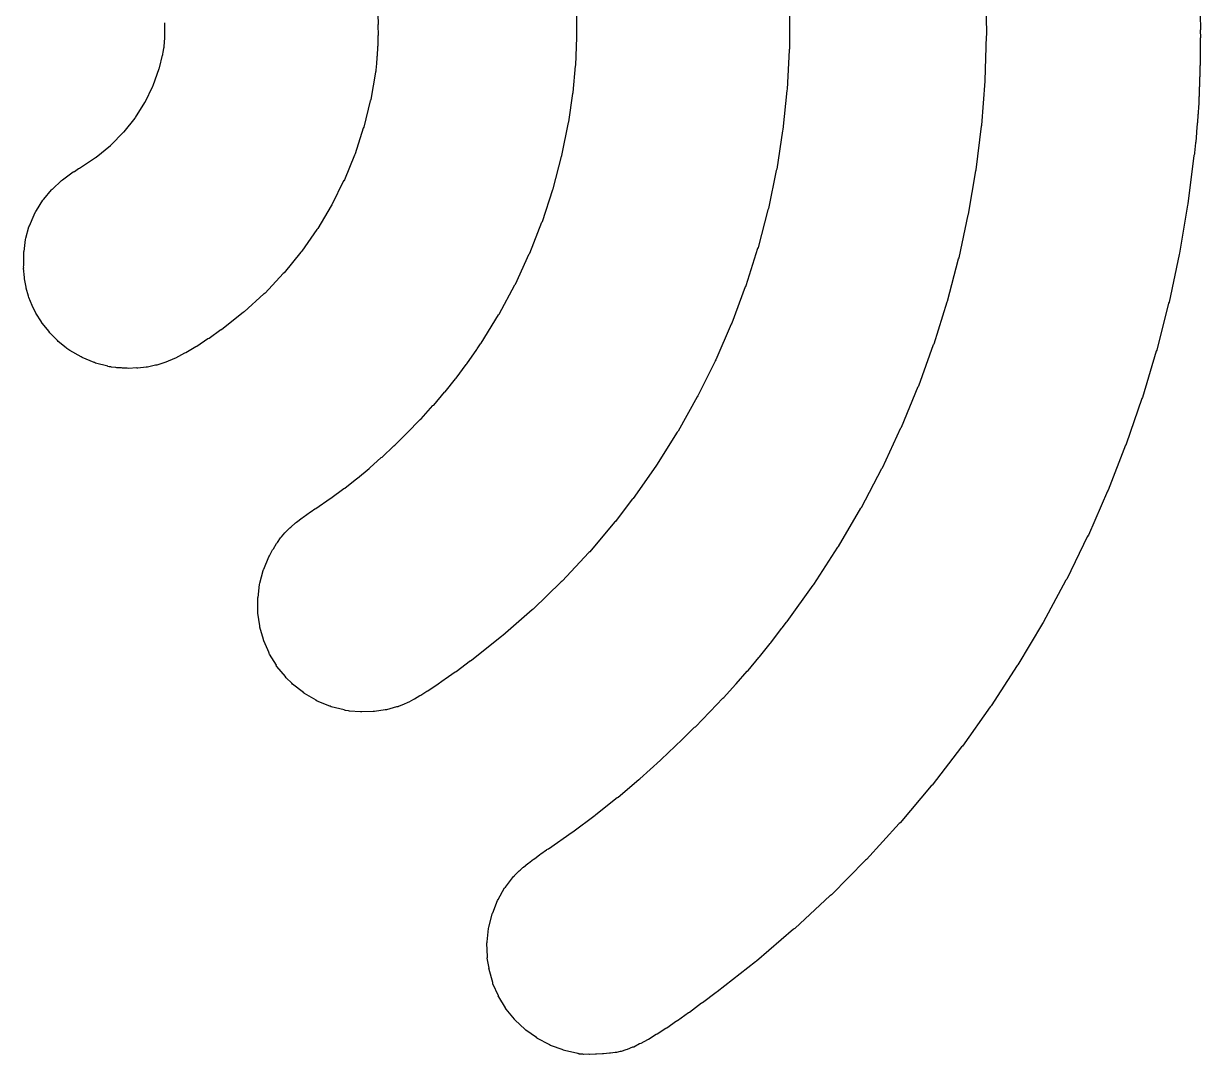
# Model space of a CAD drawing. Extents: x 89 to 133.4, y -135.3 to -104.8.
# Drawn here: x 100.097 to 102.004, y -131.573 to -129.901 of the extents above; entities that cross this region are included whole.
import ezdxf

# ---------------------------------------------------------------- set-up
doc = ezdxf.new("R2010")
doc.units = 0
doc.layers.add('BLACK', color=7, linetype='CONTINUOUS')

msp = doc.modelspace()

# ---------------------------------------------------------------- linework, layer by layer
at = {"layer": 'BLACK', "linetype": 'CONTINUOUS'}
for p, q in [((101.658238, -129.919937), (101.657187, -129.847706)), ((100.671475, -129.886491), (100.671828, -129.902356)), ((100.993993, -129.922445), (100.99363, -129.877047)), ((101.338409, -129.87808), (101.33847, -129.942162)), ((102.004235, -129.887147), (102.004454, -129.910701)), ((100.325995, -129.90937), (100.326267, -129.90807)), ((100.326187, -129.918698), (100.325995, -129.90937)), ((100.326267, -129.90807), (100.326003, -129.899996)), ((100.671828, -129.902356), (100.671492, -129.904064)), ((100.671492, -129.904064), (100.67158, -129.920189)), ((102.004454, -129.910701), (102.004146, -129.912206)), ((102.004146, -129.912206), (102.004345, -129.923886)), ((100.325517, -129.934024), (100.325648, -129.928272)), ((100.325648, -129.928272), (100.325941, -129.927175)), ((100.325894, -129.919968), (100.326187, -129.918698)), ((100.325941, -129.927175), (100.325894, -129.919968)), ((100.671217, -129.921884), (100.671046, -129.937533)), ((100.67158, -129.920189), (100.671217, -129.921884)), ((100.991939, -129.968592), (100.993646, -129.923848)), ((100.993646, -129.923848), (100.993993, -129.922445)), ((101.655711, -129.993275), (101.657895, -129.921391)), ((101.657895, -129.921391), (101.658238, -129.919937)), ((102.004345, -129.923886), (102.003999, -129.925547)), ((102.003999, -129.925547), (102.004097, -129.947591)), ((100.322713, -129.951781), (100.323582, -129.94649)), ((100.323582, -129.94649), (100.323967, -129.945588)), ((100.323967, -129.945588), (100.324548, -129.940784)), ((100.324548, -129.940784), (100.324877, -129.939921)), ((100.324877, -129.939921), (100.325214, -129.934966)), ((100.325214, -129.934966), (100.325517, -129.934024)), ((100.670655, -129.939221), (100.670237, -129.95366)), ((100.671046, -129.937533), (100.670655, -129.939221)), ((101.338005, -129.944148), (101.334826, -130.00785)), ((101.33808, -129.944074), (101.338005, -129.944148)), ((101.33847, -129.942162), (101.33808, -129.944074)), ((102.004097, -129.947591), (102.003751, -129.949235)), ((102.003751, -129.949235), (102.003804, -129.968425)), ((100.317273, -129.973131), (100.322288, -129.952657)), ((100.322288, -129.952657), (100.322713, -129.951781)), ((100.668698, -129.969498), (100.667966, -129.978364)), ((100.66916, -129.967846), (100.668698, -129.969498)), ((100.669811, -129.955345), (100.66916, -129.967846)), ((100.670237, -129.95366), (100.669811, -129.955345)), ((100.99153, -129.969955), (100.991939, -129.968592)), ((102.003804, -129.968425), (102.003456, -129.970049)), ((100.307107, -130.001845), (100.31671, -129.974069)), ((100.31671, -129.974069), (100.317273, -129.973131)), ((100.667275, -129.980296), (100.659827, -130.024405)), ((100.667371, -129.980221), (100.667275, -129.980296)), ((100.667966, -129.978364), (100.667371, -129.980221)), ((100.987745, -130.013091), (100.99153, -129.969955)), ((102.003086, -129.988508), (102.00298, -130.003524)), ((102.00344, -129.986899), (102.003086, -129.988508)), ((102.003456, -129.970049), (102.00344, -129.986899)), ((100.29419, -130.028684), (100.30648, -130.00267)), ((100.30648, -130.00267), (100.307107, -130.001845)), ((101.334826, -130.00785), (101.33434, -130.009739)), ((101.649911, -130.066157), (101.655303, -129.994712)), ((101.655303, -129.994712), (101.655711, -129.993275)), ((102.002615, -130.005122), (102.002395, -130.01881)), ((102.00298, -130.003524), (102.002615, -130.005122)), ((100.658999, -130.026306), (100.648571, -130.069227)), ((100.659119, -130.026223), (100.658999, -130.026306)), ((100.659827, -130.024405), (100.659119, -130.026223)), ((100.980782, -130.060459), (100.987272, -130.014411)), ((100.987272, -130.014411), (100.987745, -130.013091)), ((101.334261, -130.009809), (101.327879, -130.073016)), ((101.33434, -130.009739), (101.334261, -130.009809)), ((102.002014, -130.0204), (102.001662, -130.033263)), ((102.002395, -130.01881), (102.002014, -130.0204)), ((100.278493, -130.053705), (100.293487, -130.029423)), ((100.293487, -130.029423), (100.29419, -130.028684)), ((102.00126, -130.03485), (102.000751, -130.047385)), ((102.001662, -130.033263), (102.00126, -130.03485)), ((100.260004, -130.076923), (100.277716, -130.054357)), ((100.277716, -130.054357), (100.278493, -130.053705)), ((100.969635, -130.115325), (100.980241, -130.061745)), ((100.980241, -130.061745), (100.980782, -130.060459)), ((101.999191, -130.063261), (101.998295, -130.076647)), ((101.999637, -130.061679), (101.999191, -130.063261)), ((102.000327, -130.048969), (101.999637, -130.061679)), ((102.000751, -130.047385), (102.000327, -130.048969)), ((100.238695, -130.09836), (100.259147, -130.077494)), ((100.259147, -130.077494), (100.260004, -130.076923)), ((100.647608, -130.071065), (100.63427, -130.112674)), ((100.647735, -130.07099), (100.647608, -130.071065)), ((100.648571, -130.069227), (100.647735, -130.07099)), ((101.327215, -130.074943), (101.317666, -130.137542)), ((101.327297, -130.074877), (101.327215, -130.074943)), ((101.327879, -130.073016), (101.327297, -130.074877)), ((101.640866, -130.138482), (101.649439, -130.067574)), ((101.649439, -130.067574), (101.649911, -130.066157)), ((101.99783, -130.078228), (101.9967, -130.092791)), ((101.998295, -130.076647), (101.99783, -130.078228)), ((100.214544, -130.118027), (100.237759, -130.098851)), ((100.237759, -130.098851), (100.238695, -130.09836)), ((101.996218, -130.094373), (101.994825, -130.110621)), ((101.9967, -130.092791), (101.996218, -130.094373)), ((100.1876, -130.135883), (100.213528, -130.118439)), ((100.213528, -130.118439), (100.214544, -130.118027)), ((100.633176, -130.114438), (100.616994, -130.154633)), ((100.633309, -130.114371), (100.633176, -130.114438)), ((100.63427, -130.112674), (100.633309, -130.114371)), ((100.955345, -130.169249), (100.969025, -130.116567)), ((100.969025, -130.116567), (100.969635, -130.115325)), ((101.993955, -130.114929), (101.984178, -130.193736)), ((101.993982, -130.114908), (101.993955, -130.114929)), ((101.994564, -130.113046), (101.993982, -130.114908)), ((101.994596, -130.111354), (101.994564, -130.113046)), ((101.994825, -130.110621), (101.994596, -130.111354)), ((100.177607, -130.141727), (100.17938, -130.140914)), ((100.17938, -130.140914), (100.179397, -130.140916)), ((100.179397, -130.140916), (100.186165, -130.136419)), ((100.186165, -130.136419), (100.1876, -130.135883)), ((101.316905, -130.139433), (101.304227, -130.201319)), ((101.316991, -130.139372), (101.316905, -130.139433)), ((101.317666, -130.137542), (101.316991, -130.139372)), ((101.6286, -130.21017), (101.640329, -130.13988)), ((101.640329, -130.13988), (101.640866, -130.138482)), ((100.143971, -130.169482), (100.158503, -130.155588)), ((100.158503, -130.155588), (100.160166, -130.154569)), ((100.160166, -130.154569), (100.160398, -130.154577)), ((100.160398, -130.154577), (100.177607, -130.141727)), ((100.615774, -130.156314), (100.596812, -130.194991)), ((100.615913, -130.156257), (100.615774, -130.156314)), ((100.616994, -130.154633), (100.615913, -130.156257)), ((100.129966, -130.18603), (100.1422, -130.170738)), ((100.1422, -130.170738), (100.143713, -130.169507)), ((100.143713, -130.169507), (100.143971, -130.169482)), ((100.937966, -130.222085), (100.954664, -130.170451)), ((100.954664, -130.170451), (100.955345, -130.169249)), ((100.118121, -130.204473), (100.12838, -130.187506)), ((100.12838, -130.187506), (100.129719, -130.186087)), ((100.129719, -130.186087), (100.129966, -130.18603)), ((100.595472, -130.196578), (100.573795, -130.233633)), ((100.595616, -130.196531), (100.595472, -130.196578)), ((100.596812, -130.194991), (100.595616, -130.196531)), ((101.983488, -130.195637), (101.970526, -130.273662)), ((101.983556, -130.195585), (101.983488, -130.195637)), ((101.984178, -130.193736), (101.983556, -130.195585)), ((100.106782, -130.229049), (100.114027, -130.211307)), ((100.114027, -130.211307), (100.114997, -130.20989)), ((100.114997, -130.20989), (100.116786, -130.206023)), ((100.116786, -130.206023), (100.118013, -130.204507)), ((100.118013, -130.204507), (100.118121, -130.204473)), ((101.303371, -130.20317), (101.2876, -130.264232)), ((101.30346, -130.203113), (101.303371, -130.20317)), ((101.304227, -130.201319), (101.30346, -130.203113)), ((101.613145, -130.281107), (101.628003, -130.211537)), ((101.628003, -130.211537), (101.6286, -130.21017)), ((100.100999, -130.249175), (100.105677, -130.230925)), ((100.105677, -130.230925), (100.106551, -130.229181)), ((100.106551, -130.229181), (100.106782, -130.229049)), ((100.57234, -130.235118), (100.548012, -130.270447)), ((100.572488, -130.235081), (100.57234, -130.235118)), ((100.573795, -130.233633), (100.572488, -130.235081)), ((100.917556, -130.273674), (100.937216, -130.223244)), ((100.937216, -130.223244), (100.937966, -130.222085)), ((100.097915, -130.270526), (100.100163, -130.25118)), ((100.100163, -130.25118), (100.100793, -130.249334)), ((100.100793, -130.249334), (100.100999, -130.249175)), ((100.09735, -130.27259), (100.097756, -130.270682)), ((100.097404, -130.293541), (100.09735, -130.27259)), ((100.097756, -130.270682), (100.097915, -130.270526)), ((100.546451, -130.271821), (100.519534, -130.305319)), ((100.546602, -130.271795), (100.546451, -130.271821)), ((100.548012, -130.270447), (100.546602, -130.271795)), ((100.894172, -130.323863), (100.916739, -130.274786)), ((100.916739, -130.274786), (100.917556, -130.273674)), ((101.286652, -130.266036), (101.267823, -130.326169)), ((101.286743, -130.265984), (101.286652, -130.266036)), ((101.2876, -130.264232), (101.286743, -130.265984)), ((101.970526, -130.273662), (101.969828, -130.275484)), ((100.097061, -130.295514), (100.097363, -130.293587)), ((100.097363, -130.293587), (100.097404, -130.293541)), ((101.594524, -130.351209), (101.612486, -130.282448)), ((101.612486, -130.282448), (101.613145, -130.281107)), ((101.969758, -130.275533), (101.953661, -130.352643)), ((101.969828, -130.275484), (101.969758, -130.275533)), ((100.097269, -130.297076), (100.097061, -130.295514)), ((100.097166, -130.297959), (100.097269, -130.297076)), ((100.098688, -130.31306), (100.097166, -130.297959)), ((100.098612, -130.313169), (100.098688, -130.31306)), ((100.517877, -130.306574), (100.48843, -130.338136)), ((100.518028, -130.306559), (100.517877, -130.306574)), ((100.519534, -130.305319), (100.518028, -130.306559)), ((100.098564, -130.315119), (100.098612, -130.313169)), ((100.101174, -130.328374), (100.098564, -130.315119)), ((100.101095, -130.328519), (100.101174, -130.328374)), ((100.101258, -130.330462), (100.101095, -130.328519)), ((100.105193, -130.343031), (100.101258, -130.330462)), ((100.867871, -130.372491), (100.893293, -130.32492)), ((100.893293, -130.32492), (100.894172, -130.323863)), ((101.266785, -130.327923), (101.244934, -130.387018)), ((101.266878, -130.327876), (101.266785, -130.327923)), ((101.267823, -130.326169), (101.266878, -130.327876)), ((100.10514, -130.343155), (100.105193, -130.343031)), ((100.105494, -130.345074), (100.10514, -130.343155)), ((100.111039, -130.358176), (100.105494, -130.345074)), ((100.486685, -130.339266), (100.454774, -130.368785)), ((100.486837, -130.339262), (100.486685, -130.339266)), ((100.48843, -130.338136), (100.486837, -130.339262)), ((101.593805, -130.352519), (101.594524, -130.351209)), ((100.111004, -130.358283), (100.111039, -130.358176)), ((100.111522, -130.360163), (100.111004, -130.358283)), ((100.116217, -130.36888), (100.111522, -130.360163)), ((100.116193, -130.36899), (100.116217, -130.36888)), ((100.116898, -130.370809), (100.116193, -130.36899)), ((100.452951, -130.369783), (100.418636, -130.397154)), ((100.453103, -130.369791), (100.452951, -130.369783)), ((100.454774, -130.368785), (100.453103, -130.369791)), ((101.572764, -130.420381), (101.593805, -130.352519)), ((101.952816, -130.354481), (101.933632, -130.430597)), ((101.952889, -130.354435), (101.952816, -130.354481)), ((101.953661, -130.352643), (101.952889, -130.354435)), ((100.126323, -130.385034), (100.116898, -130.370809)), ((100.126304, -130.385203), (100.126323, -130.385034)), ((100.127192, -130.38694), (100.126304, -130.385203)), ((100.138469, -130.400684), (100.127192, -130.38694)), ((100.838738, -130.419363), (100.866933, -130.37349)), ((100.866933, -130.37349), (100.867871, -130.372491)), ((101.243808, -130.388716), (101.21897, -130.446664)), ((101.243903, -130.388674), (101.243808, -130.388716)), ((101.244934, -130.387018), (101.243903, -130.388674)), ((100.138467, -130.400849), (100.138469, -130.400684)), ((100.139523, -130.402489), (100.138467, -130.400849)), ((100.151955, -130.414891), (100.139523, -130.402489)), ((100.416821, -130.398026), (100.3977, -130.411766)), ((100.416896, -130.398035), (100.416821, -130.398026)), ((100.418636, -130.397154), (100.416896, -130.398035)), ((100.151974, -130.415089), (100.151955, -130.414891)), ((100.153208, -130.4166), (100.151974, -130.415089)), ((100.165958, -130.426709), (100.153208, -130.4166)), ((100.16598, -130.426829), (100.165958, -130.426709)), ((100.167337, -130.42823), (100.16598, -130.426829)), ((100.376084, -130.425257), (100.360022, -130.435075)), ((100.376105, -130.425262), (100.376084, -130.425257)), ((100.377918, -130.424544), (100.376105, -130.425262)), ((100.395898, -130.412545), (100.377918, -130.424544)), ((100.395913, -130.412548), (100.395898, -130.412545)), ((100.3977, -130.411766), (100.395913, -130.412548)), ((100.832417, -130.428722), (100.837645, -130.420448)), ((100.837645, -130.420448), (100.838738, -130.419363)), ((101.547896, -130.48852), (101.571988, -130.421656)), ((101.571988, -130.421656), (101.572764, -130.420381)), ((100.170677, -130.430284), (100.167337, -130.42823)), ((100.171971, -130.431412), (100.170677, -130.430284)), ((100.190266, -130.441522), (100.171971, -130.431412)), ((100.190362, -130.441753), (100.190266, -130.441522)), ((100.191983, -130.442838), (100.190362, -130.441753)), ((100.211718, -130.450673), (100.191983, -130.442838)), ((100.341553, -130.444051), (100.327936, -130.450112)), ((100.341639, -130.444079), (100.341553, -130.444051)), ((100.343515, -130.443546), (100.341639, -130.444079)), ((100.358129, -130.435702), (100.343515, -130.443546)), ((100.35818, -130.435716), (100.358129, -130.435702)), ((100.360022, -130.435075), (100.35818, -130.435716)), ((100.815395, -130.453152), (100.831456, -130.429642)), ((100.831456, -130.429642), (100.832417, -130.428722)), ((101.932713, -130.432397), (101.910484, -130.507441)), ((101.932786, -130.432354), (101.932713, -130.432397)), ((101.933632, -130.430597), (101.932786, -130.432354)), ((100.211844, -130.450893), (100.211718, -130.450673)), ((100.21359, -130.451761), (100.211844, -130.450893)), ((100.233701, -130.456882), (100.21359, -130.451761)), ((100.233809, -130.457032), (100.233701, -130.456882)), ((100.235635, -130.457718), (100.233809, -130.457032)), ((100.238466, -130.457991), (100.235635, -130.457718)), ((100.239671, -130.458374), (100.238466, -130.457991)), ((100.24648, -130.45887), (100.239671, -130.458374)), ((100.248043, -130.459297), (100.24648, -130.45887)), ((100.255968, -130.459582), (100.248043, -130.459297)), ((100.257595, -130.45996), (100.255968, -130.459582)), ((100.26525, -130.45994), (100.257595, -130.45996)), ((100.267068, -130.460252), (100.26525, -130.45994)), ((100.280418, -130.459597), (100.267068, -130.460252)), ((100.280496, -130.45966), (100.280418, -130.459597)), ((100.282439, -130.459829), (100.280496, -130.45966)), ((100.29574, -130.458058), (100.282439, -130.459829)), ((100.295854, -130.458132), (100.29574, -130.458058)), ((100.297805, -130.458111), (100.295854, -130.458132)), ((100.310776, -130.455071), (100.297805, -130.458111)), ((100.310901, -130.455136), (100.310776, -130.455071)), ((100.312839, -130.454921), (100.310901, -130.455136)), ((100.325913, -130.450456), (100.312839, -130.454921)), ((100.326025, -130.450502), (100.325913, -130.450456)), ((100.327936, -130.450112), (100.326025, -130.450502)), ((100.798256, -130.476084), (100.814288, -130.454145)), ((100.814288, -130.454145), (100.815395, -130.453152)), ((101.217759, -130.448304), (101.189972, -130.504995)), ((101.217857, -130.448266), (101.217759, -130.448304)), ((101.21897, -130.446664), (101.217857, -130.448266)), ((100.780581, -130.498069), (100.79714, -130.477016)), ((100.79714, -130.477016), (100.798256, -130.476084)), ((100.761782, -130.51981), (100.779435, -130.498958)), ((100.779435, -130.498958), (100.780581, -130.498069)), ((101.519945, -130.555537), (101.547062, -130.48976)), ((101.547062, -130.48976), (101.547896, -130.48852)), ((100.741277, -130.542006), (100.760588, -130.520675)), ((100.760588, -130.520675), (100.761782, -130.51981)), ((101.188679, -130.506572), (101.157977, -130.561899)), ((101.188779, -130.506539), (101.188679, -130.506572)), ((101.189972, -130.504995), (101.188779, -130.506539)), ((101.909493, -130.509203), (101.884264, -130.583097)), ((101.909568, -130.509163), (101.909493, -130.509203)), ((101.910484, -130.507441), (101.909568, -130.509163)), ((100.718477, -130.565356), (100.740022, -130.542865)), ((100.740022, -130.542865), (100.741277, -130.542006)), ((101.488935, -130.62134), (101.519055, -130.556739)), ((101.519055, -130.556739), (101.519945, -130.555537)), ((100.698653, -130.58484), (100.717153, -130.566223)), ((100.717153, -130.566223), (100.718477, -130.565356)), ((101.156605, -130.563408), (101.123024, -130.617262)), ((101.156707, -130.56338), (101.156605, -130.563408)), ((101.157977, -130.561899), (101.156707, -130.56338)), ((100.678132, -130.604124), (100.697349, -130.585652)), ((100.697349, -130.585652), (100.698653, -130.58484)), ((101.883202, -130.584815), (101.855017, -130.657481)), ((101.883278, -130.584779), (101.883202, -130.584815)), ((101.884264, -130.583097), (101.883278, -130.584779)), ((100.658243, -130.621754), (100.676841, -130.604876)), ((100.676841, -130.604876), (100.678132, -130.604124)), ((101.123024, -130.617262), (101.12168, -130.618676)), ((100.638295, -130.638301), (100.656963, -130.622444)), ((100.656963, -130.622444), (100.658243, -130.621754)), ((101.121576, -130.618699), (101.085151, -130.670971)), ((101.12168, -130.618676), (101.121576, -130.618699)), ((101.4549, -130.685823), (101.487993, -130.622498)), ((101.487993, -130.622498), (101.488935, -130.62134)), ((100.595308, -130.670527), (100.616217, -130.654979)), ((100.616217, -130.654979), (100.617554, -130.654365)), ((100.617554, -130.654365), (100.636995, -130.638947)), ((100.636995, -130.638947), (100.638295, -130.638301)), ((100.570861, -130.687355), (100.593912, -130.671127)), ((100.593912, -130.671127), (100.595308, -130.670527)), ((101.083662, -130.672327), (101.05635, -130.708238)), ((101.083737, -130.672315), (101.083662, -130.672327)), ((101.085151, -130.670971), (101.083737, -130.672315)), ((101.853884, -130.659155), (101.822791, -130.730512)), ((101.853962, -130.659122), (101.853884, -130.659155)), ((101.855017, -130.657481), (101.853962, -130.659122)), ((100.550461, -130.701461), (100.56193, -130.693013)), ((100.56193, -130.693013), (100.563285, -130.692412)), ((100.563285, -130.692412), (100.569313, -130.688009)), ((100.569313, -130.688009), (100.570861, -130.687355)), ((101.41786, -130.748899), (101.453905, -130.686939)), ((101.453905, -130.686939), (101.4549, -130.685823)), ((100.53021, -130.717571), (100.537763, -130.710699)), ((100.537763, -130.710699), (100.539461, -130.70974)), ((100.539461, -130.70974), (100.539484, -130.709741)), ((100.539484, -130.709741), (100.548744, -130.702302)), ((100.548744, -130.702302), (100.550461, -130.701461)), ((101.054793, -130.709528), (101.014622, -130.757579)), ((101.054879, -130.709518), (101.054793, -130.709528)), ((101.05635, -130.708238), (101.054879, -130.709518)), ((100.51514, -130.73359), (100.520643, -130.726606)), ((100.520643, -130.726606), (100.522165, -130.725386)), ((100.522165, -130.725386), (100.522229, -130.72538)), ((100.522229, -130.72538), (100.528536, -130.718658)), ((100.528536, -130.718658), (100.530156, -130.717572)), ((100.530156, -130.717572), (100.53021, -130.717571)), ((101.821591, -130.732138), (101.787631, -130.80211)), ((101.82167, -130.732108), (101.821591, -130.732138)), ((101.822791, -130.730512), (101.82167, -130.732108)), ((100.501941, -130.752923), (100.507199, -130.744028)), ((100.507199, -130.744028), (100.508531, -130.74262)), ((100.508531, -130.74262), (100.513677, -130.734934)), ((100.513677, -130.734934), (100.515098, -130.733598)), ((100.515098, -130.733598), (100.51514, -130.73359)), ((101.377843, -130.810476), (101.416816, -130.749969)), ((101.416816, -130.749969), (101.41786, -130.748899)), ((100.486377, -130.785997), (100.49437, -130.765966)), ((100.49437, -130.765966), (100.495457, -130.764346)), ((100.495457, -130.764346), (100.495587, -130.764292)), ((100.495587, -130.764292), (100.500677, -130.75442)), ((100.500677, -130.75442), (100.501932, -130.752926)), ((100.501932, -130.752926), (100.501941, -130.752923)), ((101.012991, -130.758802), (100.970153, -130.805056)), ((101.013095, -130.758794), (101.012991, -130.758802)), ((101.014622, -130.757579), (101.013095, -130.758794)), ((100.480165, -130.808564), (100.485282, -130.787889)), ((100.485282, -130.787889), (100.486139, -130.786136)), ((100.486139, -130.786136), (100.486377, -130.785997)), ((100.47934, -130.81058), (100.479955, -130.808729)), ((100.479955, -130.808729), (100.480165, -130.808564)), ((100.968464, -130.806195), (100.923219, -130.850405)), ((100.968567, -130.806192), (100.968464, -130.806195)), ((100.970153, -130.805056), (100.968567, -130.806192)), ((101.786366, -130.803686), (101.749584, -130.872192)), ((101.786446, -130.803659), (101.786366, -130.803686)), ((101.787631, -130.80211), (101.786446, -130.803659)), ((100.477052, -130.831594), (100.47934, -130.81058)), ((101.334908, -130.870408), (101.376754, -130.811494)), ((101.376754, -130.811494), (101.377843, -130.810476)), ((100.476504, -130.833696), (100.47687, -130.83178)), ((100.477003, -130.854733), (100.476504, -130.833696)), ((100.47687, -130.83178), (100.477052, -130.831594)), ((100.476736, -130.856888), (100.476847, -130.854941)), ((100.479981, -130.877642), (100.476736, -130.856888)), ((100.476847, -130.854941), (100.477003, -130.854733)), ((100.921476, -130.851458), (100.874067, -130.893389)), ((100.921578, -130.85146), (100.921476, -130.851458)), ((100.923219, -130.850405), (100.921578, -130.85146)), ((100.479853, -130.87787), (100.479981, -130.877642)), ((100.479999, -130.879815), (100.479853, -130.87787)), ((100.485955, -130.89998), (100.479999, -130.879815)), ((101.308099, -130.905272), (101.325696, -130.882041)), ((101.325696, -130.882041), (101.326778, -130.881102)), ((101.326778, -130.881102), (101.333686, -130.871493)), ((101.333686, -130.871493), (101.334908, -130.870408)), ((101.748255, -130.873714), (101.708696, -130.940678)), ((101.748336, -130.873691), (101.748255, -130.873714)), ((101.749584, -130.872192), (101.748336, -130.873691)), ((100.485857, -130.900227), (100.485955, -130.89998)), ((100.486262, -130.902135), (100.485857, -130.900227)), ((100.494894, -130.921397), (100.486262, -130.902135)), ((100.872275, -130.894354), (100.822948, -130.933775)), ((100.872376, -130.894361), (100.872275, -130.894354)), ((100.874067, -130.893389), (100.872376, -130.894361)), ((100.494829, -130.921663), (100.494894, -130.921397)), ((100.495491, -130.923497), (100.494829, -130.921663)), ((101.289695, -130.928114), (101.306885, -130.906285)), ((101.306885, -130.906285), (101.308099, -130.905272)), ((100.506767, -130.941548), (100.495491, -130.923497)), ((100.506739, -130.941831), (100.506767, -130.941548)), ((100.507652, -130.943554), (100.506739, -130.941831)), ((100.821175, -130.934656), (100.797971, -130.952038)), ((100.821211, -130.934661), (100.821175, -130.934656)), ((100.822948, -130.933775), (100.821211, -130.934661)), ((101.271196, -130.95009), (101.288481, -130.929083)), ((101.288481, -130.929083), (101.289695, -130.928114)), ((101.707307, -130.942145), (101.665014, -131.007486)), ((101.707388, -130.942125), (101.707307, -130.942145)), ((101.708696, -130.940678), (101.707388, -130.942125)), ((100.521481, -130.960009), (100.507652, -130.943554)), ((100.521483, -130.960211), (100.521481, -130.960009)), ((100.522577, -130.961826), (100.521483, -130.960211)), ((100.796345, -130.952791), (100.780572, -130.964323)), ((100.797971, -130.952038), (100.796345, -130.952791)), ((101.25208, -130.971798), (101.269966, -130.951028)), ((101.269966, -130.951028), (101.271196, -130.95009)), ((100.531641, -130.970351), (100.522577, -130.961826)), ((100.531658, -130.970498), (100.531641, -130.970351)), ((100.532916, -130.971989), (100.531658, -130.970498)), ((100.550741, -130.985794), (100.532916, -130.971989)), ((100.763941, -130.975363), (100.752419, -130.983364)), ((100.765512, -130.974688), (100.763941, -130.975363)), ((100.779008, -130.965017), (100.765512, -130.974688)), ((100.780572, -130.964323), (100.779008, -130.965017)), ((101.231832, -130.993819), (101.250825, -130.972713)), ((101.250825, -130.972713), (101.25208, -130.971798)), ((100.550812, -130.986068), (100.550741, -130.985794)), ((100.552264, -130.987371), (100.550812, -130.986068)), ((100.571452, -130.998354), (100.552264, -130.987371)), ((100.571563, -130.998622), (100.571452, -130.998354)), ((100.573184, -130.999706), (100.571563, -130.998622)), ((100.5936, -131.007806), (100.573184, -130.999706)), ((100.72909, -130.997031), (100.721532, -131.001276)), ((100.730768, -130.996459), (100.72909, -130.997031)), ((100.739325, -130.991171), (100.730768, -130.996459)), ((100.74095, -130.990554), (100.739325, -130.991171)), ((100.750828, -130.984015), (100.74095, -130.990554)), ((100.752419, -130.983364), (100.750828, -130.984015)), ((101.209925, -131.016753), (101.230538, -130.994725)), ((101.230538, -130.994725), (101.231832, -130.993819)), ((100.593749, -131.008057), (100.5936, -131.007806)), ((100.595509, -131.008899), (100.593749, -131.008057)), ((100.6169, -131.014019), (100.595509, -131.008899)), ((100.617, -131.014155), (100.6169, -131.014019)), ((100.618831, -131.014828), (100.617, -131.014155)), ((100.623693, -131.015361), (100.618831, -131.014828)), ((100.625474, -131.015852), (100.623693, -131.015361)), ((100.643176, -131.016812), (100.625474, -131.015852)), ((100.643315, -131.016941), (100.643176, -131.016812)), ((100.64524, -131.017252), (100.643315, -131.016941)), ((100.66352, -131.016263), (100.64524, -131.017252)), ((100.663667, -131.016373), (100.66352, -131.016263)), ((100.665615, -131.01648), (100.663667, -131.016373)), ((100.68339, -131.013618), (100.665615, -131.01648)), ((100.683577, -131.013727), (100.68339, -131.013618)), ((100.685523, -131.013602), (100.683577, -131.013727)), ((100.701514, -131.009009), (100.685523, -131.013602)), ((100.7016, -131.009051), (100.701514, -131.009009)), ((100.703531, -131.008782), (100.7016, -131.009051)), ((100.704107, -131.008491), (100.703531, -131.008782)), ((100.704599, -131.008407), (100.704107, -131.008491)), ((100.711147, -131.00561), (100.704599, -131.008407)), ((100.712913, -131.005198), (100.711147, -131.00561)), ((100.719803, -131.00178), (100.712913, -131.005198)), ((100.721532, -131.001276), (100.719803, -131.00178)), ((101.185845, -131.041184), (101.20859, -131.017657)), ((101.20859, -131.017657), (101.209925, -131.016753)), ((101.663565, -131.008896), (101.618582, -131.072535)), ((101.663648, -131.008879), (101.663565, -131.008896)), ((101.665014, -131.007486), (101.663648, -131.008879)), ((101.165747, -131.061042), (101.184469, -131.04209)), ((101.184469, -131.04209), (101.185845, -131.041184)), ((101.130538, -131.094513), (101.164425, -131.061877)), ((101.164425, -131.061877), (101.165747, -131.061042)), ((101.617077, -131.073884), (101.569449, -131.135743)), ((101.617161, -131.073871), (101.617077, -131.073884)), ((101.618582, -131.072535), (101.617161, -131.073871)), ((101.129179, -131.095318), (101.130538, -131.094513)), ((101.095725, -131.125765), (101.129179, -131.095318)), ((101.060704, -131.155306), (101.094364, -131.126515)), ((101.094364, -131.126515), (101.095725, -131.125765)), ((101.567891, -131.137029), (101.517661, -131.197029)), ((101.567975, -131.137019), (101.567891, -131.137029)), ((101.569449, -131.135743), (101.567975, -131.137019)), ((101.024818, -131.183679), (101.059327, -131.156009)), ((101.059327, -131.156009), (101.060704, -131.155306)), ((100.987417, -131.211422), (101.023416, -131.184341)), ((101.023416, -131.184341), (101.024818, -131.183679)), ((101.51605, -131.198252), (101.463263, -131.256313)), ((101.516135, -131.198245), (101.51605, -131.198252)), ((101.517661, -131.197029), (101.516135, -131.198245)), ((100.947882, -131.239046), (100.985977, -131.212053)), ((100.985977, -131.212053), (100.987417, -131.211422)), ((100.934064, -131.248248), (100.935568, -131.247552)), ((100.935568, -131.247552), (100.944793, -131.240746)), ((100.944793, -131.240746), (100.9454, -131.240479)), ((100.9454, -131.240479), (100.946305, -131.239716)), ((100.946305, -131.239716), (100.947882, -131.239046)), ((100.907583, -131.268684), (100.91409, -131.263112)), ((100.91409, -131.263112), (100.915578, -131.262336)), ((100.915578, -131.262336), (100.923623, -131.255858)), ((100.923623, -131.255858), (100.925113, -131.255131)), ((100.925113, -131.255131), (100.934064, -131.248248)), ((101.461604, -131.257468), (101.406302, -131.313512)), ((101.461689, -131.257465), (101.461604, -131.257468)), ((101.463263, -131.256313), (101.461689, -131.257465)), ((100.878323, -131.301098), (100.891252, -131.283962)), ((100.891252, -131.283962), (100.892728, -131.282687)), ((100.892728, -131.282687), (100.89287, -131.282669)), ((100.89287, -131.282669), (100.900124, -131.274797)), ((100.900124, -131.274797), (100.901711, -131.273705)), ((100.901711, -131.273705), (100.90606, -131.269565)), ((100.90606, -131.269565), (100.907583, -131.268684)), ((100.86641, -131.321379), (100.876766, -131.302644)), ((100.876766, -131.302644), (100.878048, -131.301173)), ((100.878048, -131.301173), (100.878323, -131.301098)), ((100.857397, -131.343178), (100.865088, -131.323124)), ((100.865088, -131.323124), (100.866153, -131.32149)), ((100.866153, -131.32149), (100.86641, -131.321379)), ((101.404597, -131.314599), (101.346825, -131.368545)), ((101.404682, -131.314599), (101.404597, -131.314599)), ((101.406302, -131.313512), (101.404682, -131.314599)), ((100.851402, -131.366172), (100.856329, -131.345084)), ((100.856329, -131.345084), (100.857162, -131.34332)), ((100.857162, -131.34332), (100.857397, -131.343178)), ((100.848543, -131.390038), (100.850604, -131.368202)), ((100.850604, -131.368202), (100.851191, -131.366342)), ((100.851191, -131.366342), (100.851402, -131.366172)), ((101.345076, -131.369561), (101.284877, -131.421331)), ((101.345162, -131.369565), (101.345076, -131.369561)), ((101.346825, -131.368545), (101.345162, -131.369565)), ((100.848026, -131.392157), (100.848357, -131.390235)), ((100.848932, -131.414424), (100.848026, -131.392157)), ((100.848357, -131.390235), (100.848543, -131.390038)), ((100.848694, -131.416562), (100.848791, -131.414614)), ((100.851422, -131.432884), (100.848694, -131.416562)), ((100.848791, -131.414614), (100.848932, -131.414424)), ((100.851314, -131.433076), (100.851422, -131.432884)), ((100.851457, -131.435021), (100.851314, -131.433076)), ((100.857525, -131.455737), (100.851457, -131.435021)), ((101.283089, -131.422275), (101.22144, -131.471086)), ((101.283173, -131.422282), (101.283089, -131.422275)), ((101.284877, -131.421331), (101.283173, -131.422282)), ((100.857422, -131.455997), (100.857525, -131.455737)), ((100.857832, -131.457904), (100.857422, -131.455997)), ((100.866569, -131.477278), (100.857832, -131.457904)), ((101.219699, -131.471967), (101.19764, -131.488825)), ((101.22144, -131.471086), (101.219699, -131.471967)), ((100.866504, -131.477544), (100.866569, -131.477278)), ((100.86717, -131.479377), (100.866504, -131.477544)), ((100.878382, -131.497225), (100.86717, -131.479377)), ((101.196014, -131.489598), (101.176244, -131.504406)), ((101.19764, -131.488825), (101.196014, -131.489598)), ((100.878354, -131.497494), (100.878382, -131.497225)), ((100.879262, -131.49922), (100.878354, -131.497494)), ((100.892756, -131.515355), (100.879262, -131.49922)), ((101.174605, -131.505163), (101.156993, -131.518002)), ((101.176244, -131.504406), (101.174605, -131.505163)), ((100.892764, -131.515621), (100.892756, -131.515355)), ((100.893895, -131.517211), (100.892764, -131.515621)), ((100.909481, -131.531449), (100.893895, -131.517211)), ((100.909524, -131.53171), (100.909481, -131.531449)), ((100.910856, -131.533134), (100.909524, -131.53171)), ((100.92835, -131.545282), (100.910856, -131.533134)), ((101.138, -131.530446), (101.124126, -131.539726)), ((101.139686, -131.529735), (101.138, -131.530446)), ((101.155335, -131.518739), (101.139686, -131.529735)), ((101.156993, -131.518002), (101.155335, -131.518739)), ((100.928427, -131.545535), (100.92835, -131.545282)), ((100.929936, -131.546771), (100.928427, -131.545535)), ((100.949153, -131.55664), (100.929936, -131.546771)), ((101.108331, -131.548731), (101.097439, -131.554975)), ((101.110112, -131.548099), (101.108331, -131.548731)), ((101.122402, -131.540401), (101.110112, -131.548099)), ((101.124126, -131.539726), (101.122402, -131.540401)), ((100.949263, -131.556881), (100.949153, -131.55664)), ((100.950922, -131.557906), (100.949263, -131.556881)), ((100.971679, -131.5653), (100.950922, -131.557906)), ((100.97182, -131.565525), (100.971679, -131.5653)), ((100.973599, -131.566323), (100.97182, -131.565525)), ((100.995588, -131.571018), (100.973599, -131.566323)), ((100.995673, -131.571131), (100.995588, -131.571018)), ((100.995925, -131.571219), (100.995673, -131.571131)), ((100.99597, -131.571273), (100.995925, -131.571219)), ((100.996582, -131.571451), (100.99597, -131.571273)), ((100.997513, -131.571779), (100.996582, -131.571451)), ((100.997679, -131.57177), (100.997513, -131.571779)), ((100.997842, -131.571818), (100.997679, -131.57177)), ((101.003374, -131.572061), (100.997842, -131.571818)), ((101.035435, -131.571395), (101.025659, -131.572257)), ((101.037121, -131.571576), (101.035435, -131.571395)), ((101.046442, -131.570453), (101.037121, -131.571576)), ((101.048197, -131.570571), (101.046442, -131.570453)), ((101.056088, -131.569273), (101.048197, -131.570571)), ((101.056093, -131.569276), (101.056088, -131.569273)), ((101.058043, -131.569273), (101.056093, -131.569276)), ((101.063759, -131.56788), (101.058043, -131.569273)), ((101.063809, -131.567906), (101.063759, -131.56788)), ((101.065749, -131.5677), (101.063809, -131.567906)), ((101.073362, -131.565047), (101.065749, -131.5677)), ((101.073388, -131.565058), (101.073362, -131.565047)), ((101.075306, -131.564704), (101.073388, -131.565058)), ((101.083996, -131.560943), (101.075306, -131.564704)), ((101.084013, -131.560949), (101.083996, -131.560943)), ((101.085904, -131.560471), (101.084013, -131.560949)), ((101.095578, -131.55555), (101.085904, -131.560471)), ((101.097439, -131.554975), (101.095578, -131.55555)), ((101.005159, -131.572442), (101.003374, -131.572061)), ((101.013039, -131.572279), (101.005159, -131.572442)), ((101.014707, -131.572564), (101.013039, -131.572279)), ((101.023994, -131.572027), (101.014707, -131.572564)), ((101.025659, -131.572257), (101.023994, -131.572027))]:
    msp.add_line(p, q, dxfattribs=at)

doc.saveas('drawing.dxf')
